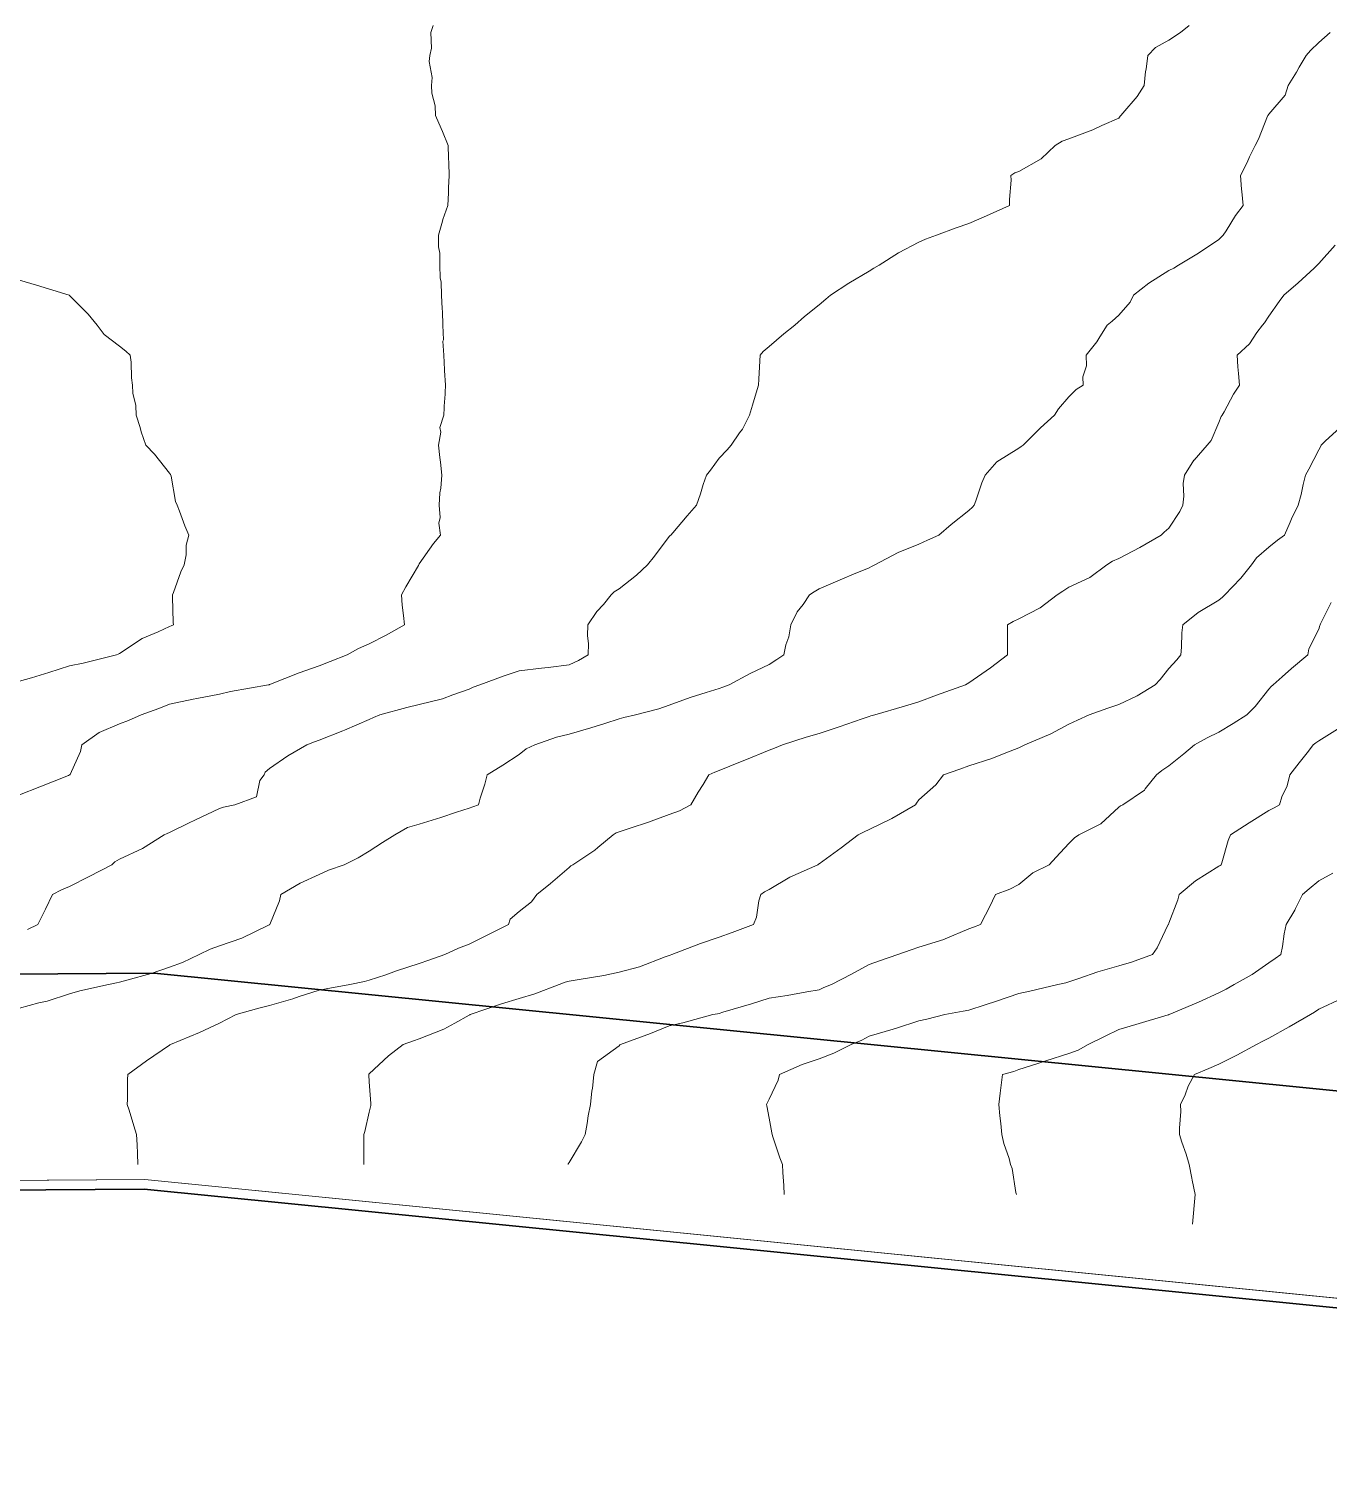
# Model space of a CAD drawing. Header units: metres. Extents: x 750 to 3116, y -341 to 1465.
# Drawn here: x 1006.82 to 1038.27, y -241.47 to -206.41 of the extents above; entities that cross this region are included whole.
import ezdxf

# ---------------------------------------------------------------- set-up
doc = ezdxf.new("R2010")
doc.units = ezdxf.units.M
doc.linetypes.add('ACAD_ISO04W100', pattern=[30, 24, -3, 0, -3])
doc.layers.add('Column', color=50, linetype='Continuous', lineweight=20)
for name, color, linetype in [('CONTOUR872_333', 7, 'Continuous'), ('CONTOUR872_5', 7, 'Continuous'), ('CONTOUR872_667', 7, 'Continuous'), ('CONTOUR872_833', 7, 'Continuous'), ('CONTOUR873', 7, 'Continuous'), ('CONTOUR873_167', 7, 'Continuous'), ('CONTOUR873_333', 7, 'Continuous'), ('CONTOUR873_5', 7, 'Continuous'), ('CONTOUR873_667', 7, 'Continuous'), ('CONTOUR873_833', 7, 'Continuous')]:
    doc.layers.add(name, color=color, linetype=linetype)

msp = doc.modelspace()

# ---------------------------------------------------------------- linework, layer by layer
at = {"layer": 'Column', "linetype": 'ACAD_ISO04W100', "lineweight": 20, "ltscale": 100}
for points in [[(1079.424, -241.469), (1009.61, -234.518), (963.193, -234.838), (933.354, -233.775), (933.386, -219.3), (931.983, -198.128), (933.154, -168.781), (935.152, -168.861), (1002.935, -174.822), (1084.371, -184.038), (1083.678, -205.444), (1080.985, -224.939), (1079.542, -237.461)], [(1079.202, -241.216), (1009.621, -234.288), (963.196, -234.608), (933.585, -233.553), (933.616, -219.293), (932.214, -198.125), (933.374, -169.02), (935.137, -169.09), (1002.912, -175.051), (1084.134, -184.243), (1083.449, -205.424), (1080.757, -224.91), (1079.313, -237.444)]]:
    msp.add_lwpolyline(points, close=True, dxfattribs=at)
at = {"layer": 'Column', "lineweight": 35}
msp.add_lwpolyline([(1083.835, -200.583), (1083.678, -205.444), (1080.985, -224.939), (1079.542, -237.461), (1079.424, -241.469), (1009.61, -234.518), (963.193, -234.838), (933.354, -233.775), (933.386, -219.3), (931.983, -198.128), (933.154, -168.781), (935.152, -168.861), (1002.935, -174.822), (1067.424, -182.12)], dxfattribs=at)
at = {"layer": 'Column', "lineweight": 20}
msp.add_lwpolyline([(1084.134, -184.243), (1083.449, -205.424), (1080.757, -224.91), (1079.313, -237.444), (1079.202, -241.216), (1009.621, -234.288), (963.196, -234.608), (933.585, -233.553), (933.616, -219.293), (932.214, -198.125), (933.374, -169.02), (935.137, -169.09), (1002.912, -175.051)], close=True, dxfattribs=at)
at = {"layer": 'Column', "lineweight": 30}
msp.add_lwpolyline([(1078.988, -188.693), (1078.46, -205), (1075.796, -224.282), (1074.478, -235.721), (1009.852, -229.287), (963.268, -229.607), (938.595, -228.728), (938.616, -219.133), (937.22, -198.059), (938.165, -174.376), (1002.412, -180.026)], close=True, dxfattribs=at)
at = {"layer": 'CONTOUR872_333', "linetype": 'Continuous', "lineweight": 18}
for p, q in [((1006.998, -212.62), (1006.59, -212.5)), ((1007.794, -212.865), (1006.998, -212.62)), ((1007.798, -212.866), (1007.794, -212.865)), ((1007.8, -212.867), (1007.798, -212.866)), ((1008.249, -213.321), (1007.8, -212.867)), ((1008.474, -213.591), (1008.249, -213.321)), ((1008.639, -213.813), (1008.474, -213.591)), ((1009.01, -214.096), (1008.639, -213.813)), ((1009.168, -214.222), (1009.01, -214.096)), ((1009.272, -214.317), (1009.168, -214.222)), ((1009.29, -214.485), (1009.272, -214.317)), ((1009.305, -214.866), (1009.29, -214.485)), ((1009.325, -215.043), (1009.305, -214.866)), ((1009.334, -215.237), (1009.325, -215.043)), ((1009.404, -215.533), (1009.334, -215.237)), ((1009.412, -215.769), (1009.404, -215.533)), ((1009.51, -216.069), (1009.412, -215.769)), ((1009.539, -216.177), (1009.51, -216.069)), ((1009.652, -216.495), (1009.539, -216.177)), ((1009.858, -216.712), (1009.652, -216.495)), ((1010.22, -217.174), (1009.858, -216.712)), ((1010.246, -217.206), (1010.22, -217.174)), ((1010.254, -217.221), (1010.246, -217.206)), ((1010.262, -217.246), (1010.254, -217.221)), ((1010.368, -217.858), (1010.262, -217.246)), ((1010.405, -217.947), (1010.368, -217.858)), ((1010.464, -218.093), (1010.405, -217.947)), ((1010.595, -218.448), (1010.464, -218.093)), ((1010.69, -218.673), (1010.595, -218.448)), ((1010.627, -218.917), (1010.69, -218.673)), ((1010.627, -219.155), (1010.627, -218.917)), ((1010.493, -219.563), (1010.578, -219.399)), ((1010.578, -219.399), (1010.627, -219.155)), ((1010.319, -220.066), (1010.493, -219.563)), ((1010.292, -220.125), (1010.319, -220.066)), ((1010.297, -220.171), (1010.292, -220.125)), ((1010.314, -220.795), (1010.297, -220.171)), ((1010.319, -220.851), (1010.314, -220.795)), ((1009.01, -221.547), (1009.563, -221.183)), ((1009.563, -221.183), (1009.947, -221.015)), ((1009.947, -221.015), (1010.22, -220.888)), ((1010.22, -220.888), (1010.262, -220.876)), ((1010.262, -220.876), (1010.319, -220.851)), ((1008.981, -221.559), (1009.01, -221.547)), ((1007.303, -222.005), (1007.8, -221.842)), ((1007.8, -221.842), (1008.128, -221.774)), ((1008.128, -221.774), (1008.937, -221.577)), ((1008.937, -221.577), (1008.981, -221.559)), ((1006.59, -222.217), (1006.879, -222.129)), ((1006.879, -222.129), (1007.303, -222.005))]:
    msp.add_line(p, q, dxfattribs=at)
at = {"layer": 'CONTOUR872_5', "linetype": 'Continuous', "lineweight": 18}
for p, q in [((1016.551, -206.5), (1016.606, -206.331)), ((1016.567, -206.878), (1016.551, -206.5)), ((1016.511, -207.201), (1016.527, -207.057)), ((1016.527, -207.057), (1016.567, -206.878)), ((1016.586, -207.593), (1016.511, -207.201)), ((1016.57, -207.783), (1016.586, -207.593)), ((1016.577, -207.967), (1016.57, -207.783)), ((1016.652, -208.279), (1016.577, -207.967)), ((1016.659, -208.509), (1016.652, -208.279)), ((1016.799, -208.826), (1016.659, -208.509)), ((1016.834, -208.896), (1016.799, -208.826)), ((1016.969, -209.235), (1016.834, -208.896)), ((1016.978, -209.536), (1016.969, -209.235)), ((1016.982, -209.662), (1016.978, -209.536)), ((1016.979, -210.261), (1016.991, -209.961)), ((1016.991, -209.961), (1016.982, -209.662)), ((1016.974, -210.383), (1016.979, -210.261)), ((1016.962, -210.687), (1016.974, -210.383)), ((1016.835, -211.074), (1016.843, -211.031)), ((1016.843, -211.031), (1016.962, -210.687)), ((1016.735, -211.413), (1016.835, -211.074)), ((1016.735, -211.692), (1016.735, -211.413)), ((1016.764, -211.843), (1016.735, -211.692)), ((1016.764, -212.139), (1016.764, -211.843)), ((1016.777, -212.443), (1016.764, -212.139)), ((1016.799, -212.547), (1016.777, -212.443)), ((1016.811, -212.865), (1016.799, -212.547)), ((1016.824, -213.197), (1016.811, -212.865)), ((1016.83, -213.255), (1016.824, -213.197)), ((1016.842, -213.591), (1016.83, -213.255)), ((1016.854, -213.941), (1016.842, -213.591)), ((1016.841, -213.974), (1016.854, -213.941)), ((1016.861, -214.317), (1016.841, -213.974)), ((1016.883, -214.675), (1016.861, -214.317)), ((1016.884, -214.686), (1016.883, -214.675)), ((1016.908, -215.043), (1016.884, -214.686)), ((1016.886, -215.399), (1016.908, -215.043)), ((1016.863, -215.769), (1016.884, -215.412)), ((1016.884, -215.412), (1016.886, -215.399)), ((1016.767, -216.067), (1016.863, -215.769)), ((1016.738, -216.495), (1016.795, -216.18)), ((1016.795, -216.18), (1016.767, -216.067)), ((1016.766, -216.793), (1016.738, -216.495)), ((1016.787, -216.91), (1016.766, -216.793)), ((1016.814, -217.221), (1016.787, -216.91)), ((1016.796, -217.537), (1016.814, -217.221)), ((1016.75, -217.947), (1016.77, -217.647)), ((1016.77, -217.647), (1016.796, -217.537)), ((1016.777, -218.251), (1016.75, -217.947)), ((1016.745, -218.388), (1016.777, -218.251)), ((1016.785, -218.673), (1016.745, -218.388)), ((1016.611, -218.878), (1016.785, -218.673)), ((1016.27, -219.372), (1016.611, -218.878)), ((1015.941, -219.928), (1016.255, -219.408)), ((1016.255, -219.408), (1016.26, -219.399)), ((1016.26, -219.399), (1016.261, -219.394)), ((1016.261, -219.394), (1016.27, -219.372)), ((1015.837, -220.125), (1015.941, -219.928)), ((1015.859, -220.371), (1015.837, -220.125)), ((1015.888, -220.622), (1015.859, -220.371)), ((1015.909, -220.851), (1015.888, -220.622)), ((1015.06, -221.308), (1015.469, -221.096)), ((1015.469, -221.096), (1015.909, -220.851)), ((1014.528, -221.577), (1014.801, -221.422)), ((1014.801, -221.422), (1015.06, -221.308)), ((1013.365, -222.012), (1013.85, -221.842)), ((1013.85, -221.842), (1014.112, -221.734)), ((1014.112, -221.734), (1014.528, -221.577)), ((1012.668, -222.286), (1013.365, -222.012)), ((1010.88, -222.633), (1011.43, -222.527)), ((1011.43, -222.527), (1011.696, -222.463)), ((1011.696, -222.463), (1012.616, -222.303)), ((1012.616, -222.303), (1012.633, -222.299)), ((1012.633, -222.299), (1012.64, -222.297)), ((1012.64, -222.297), (1012.668, -222.286)), ((1009.537, -223.029), (1009.966, -222.876)), ((1009.966, -222.876), (1010.22, -222.767)), ((1010.22, -222.767), (1010.795, -222.648)), ((1010.795, -222.648), (1010.88, -222.633)), ((1008.516, -223.458), (1009.01, -223.246)), ((1009.01, -223.246), (1009.233, -223.163)), ((1009.233, -223.163), (1009.537, -223.029)), ((1008.096, -223.755), (1008.516, -223.458)), ((1007.814, -224.472), (1008.069, -223.916)), ((1008.069, -223.916), (1008.096, -223.755)), ((1007.08, -224.775), (1007.775, -224.496)), ((1007.775, -224.496), (1007.8, -224.486)), ((1007.8, -224.486), (1007.805, -224.484)), ((1007.805, -224.484), (1007.812, -224.481)), ((1007.812, -224.481), (1007.814, -224.472)), ((1006.59, -224.967), (1007.08, -224.775))]:
    msp.add_line(p, q, dxfattribs=at)
at = {"layer": 'CONTOUR872_667', "linetype": 'Continuous', "lineweight": 18}
for p, q in [((1034.702, -206.5), (1034.915, -206.331)), ((1034.094, -206.862), (1034.42, -206.686)), ((1034.42, -206.686), (1034.702, -206.5)), ((1033.872, -207.386), (1033.91, -207.057)), ((1033.91, -207.057), (1034.094, -206.862)), ((1033.823, -207.783), (1033.853, -207.443)), ((1033.853, -207.443), (1033.872, -207.386)), ((1033.65, -208.047), (1033.823, -207.783)), ((1033.302, -208.454), (1033.65, -208.047)), ((1032.8, -208.755), (1033.21, -208.571)), ((1033.21, -208.571), (1033.245, -208.53)), ((1033.245, -208.53), (1033.259, -208.509)), ((1033.259, -208.509), (1033.302, -208.454)), ((1032, -209.073), (1032.58, -208.857)), ((1032.58, -208.857), (1032.8, -208.755)), ((1031.327, -209.557), (1031.664, -209.235)), ((1031.664, -209.235), (1031.833, -209.135)), ((1031.833, -209.135), (1032, -209.073)), ((1030.79, -209.87), (1031.327, -209.557)), ((1030.594, -209.961), (1030.689, -209.9)), ((1030.599, -210.075), (1030.594, -209.961)), ((1030.689, -209.9), (1030.79, -209.87)), ((1030.558, -210.548), (1030.599, -210.075)), ((1030.564, -210.687), (1030.558, -210.548)), ((1029.58, -211.126), (1030.002, -210.94)), ((1030.002, -210.94), (1030.564, -210.687)), ((1028.794, -211.413), (1029.272, -211.228)), ((1029.272, -211.228), (1029.58, -211.126)), ((1027.871, -211.84), (1028.37, -211.575)), ((1028.37, -211.575), (1028.527, -211.507)), ((1028.527, -211.507), (1028.794, -211.413)), ((1027.407, -212.139), (1027.871, -211.84)), ((1026.668, -212.57), (1027.16, -212.278)), ((1027.16, -212.278), (1027.279, -212.21)), ((1027.279, -212.21), (1027.407, -212.139)), ((1026.227, -212.865), (1026.668, -212.57)), ((1025.598, -213.38), (1025.95, -213.093)), ((1025.95, -213.093), (1026.111, -212.962)), ((1026.111, -212.962), (1026.227, -212.865)), ((1025.36, -213.591), (1025.598, -213.38)), ((1024.74, -214.103), (1025.094, -213.803)), ((1025.094, -213.803), (1025.36, -213.591)), ((1024.594, -214.229), (1024.74, -214.103)), ((1024.492, -214.894), (1024.518, -214.45)), ((1024.518, -214.45), (1024.524, -214.317)), ((1024.524, -214.317), (1024.594, -214.229)), ((1024.338, -215.528), (1024.43, -215.229)), ((1024.43, -215.229), (1024.485, -215.043)), ((1024.485, -215.043), (1024.492, -214.894)), ((1024.268, -215.769), (1024.338, -215.528)), ((1024.096, -216.108), (1024.268, -215.769)), ((1023.825, -216.495), (1024.022, -216.199)), ((1024.022, -216.199), (1024.096, -216.108)), ((1023.53, -216.81), (1023.727, -216.613)), ((1023.727, -216.613), (1023.825, -216.495)), ((1023.325, -217.098), (1023.53, -216.81)), ((1023.145, -217.452), (1023.221, -217.221)), ((1023.221, -217.221), (1023.325, -217.098)), ((1022.986, -217.947), (1023.08, -217.677)), ((1023.08, -217.677), (1023.145, -217.452)), ((1022.76, -218.211), (1022.986, -217.947)), ((1022.406, -218.621), (1022.76, -218.211)), ((1021.966, -219.186), (1022.32, -218.705)), ((1022.32, -218.705), (1022.342, -218.686)), ((1022.342, -218.686), (1022.362, -218.673)), ((1022.362, -218.673), (1022.406, -218.621)), ((1021.526, -219.649), (1021.795, -219.399)), ((1021.795, -219.399), (1021.966, -219.186)), ((1021.11, -219.975), (1021.526, -219.649)), ((1020.728, -220.354), (1020.914, -220.125)), ((1020.914, -220.125), (1020.988, -220.051)), ((1020.988, -220.051), (1021.11, -219.975)), ((1020.573, -220.529), (1020.728, -220.354)), ((1020.353, -220.851), (1020.573, -220.529)), ((1020.347, -221.119), (1020.353, -220.851)), ((1020.364, -221.299), (1020.347, -221.119)), ((1020.359, -221.577), (1020.364, -221.299)), ((1019.229, -221.901), (1019.393, -221.881)), ((1019.393, -221.881), (1019.9, -221.821)), ((1019.9, -221.821), (1020.125, -221.712)), ((1020.125, -221.712), (1020.359, -221.577)), ((1017.737, -222.303), (1018.327, -222.085)), ((1018.327, -222.085), (1018.69, -221.965)), ((1018.69, -221.965), (1019.229, -221.901)), ((1016.831, -222.64), (1017.08, -222.543)), ((1017.08, -222.543), (1017.48, -222.403)), ((1017.48, -222.403), (1017.576, -222.36)), ((1017.576, -222.36), (1017.737, -222.303)), ((1015.318, -223.029), (1015.97, -222.849)), ((1015.97, -222.849), (1016.27, -222.782)), ((1016.27, -222.782), (1016.831, -222.64)), ((1014.463, -223.397), (1015.06, -223.138)), ((1015.06, -223.138), (1015.164, -223.091)), ((1015.164, -223.091), (1015.318, -223.029)), ((1013.731, -223.684), (1013.85, -223.642)), ((1013.85, -223.642), (1014.417, -223.414)), ((1014.417, -223.414), (1014.463, -223.397)), ((1013.084, -224.022), (1013.551, -223.755)), ((1013.551, -223.755), (1013.731, -223.684)), ((1012.535, -224.418), (1012.64, -224.33)), ((1012.64, -224.33), (1013.084, -224.022)), ((1012.325, -225.018), (1012.412, -224.617)), ((1012.412, -224.617), (1012.514, -224.481)), ((1012.514, -224.481), (1012.535, -224.418)), ((1011.806, -225.207), (1012.325, -225.018)), ((1010.838, -225.578), (1011.43, -225.294)), ((1011.43, -225.294), (1011.529, -225.266)), ((1011.529, -225.266), (1011.806, -225.207)), ((1010.22, -225.877), (1010.699, -225.645)), ((1010.699, -225.645), (1010.838, -225.578)), ((1009.569, -226.268), (1010.093, -225.933)), ((1010.093, -225.933), (1010.165, -225.9)), ((1010.165, -225.9), (1010.22, -225.877)), ((1009.01, -226.528), (1009.569, -226.268)), ((1008.275, -226.944), (1008.825, -226.659)), ((1008.825, -226.659), (1008.899, -226.592)), ((1008.899, -226.592), (1009.01, -226.528)), ((1007.8, -227.186), (1008.275, -226.944)), ((1007.218, -227.734), (1007.389, -227.385)), ((1007.389, -227.385), (1007.604, -227.267)), ((1007.604, -227.267), (1007.8, -227.186)), ((1007.031, -228.111), (1007.208, -227.756)), ((1007.208, -227.756), (1007.218, -227.734)), ((1006.786, -228.228), (1007.031, -228.111))]:
    msp.add_line(p, q, dxfattribs=at)
at = {"layer": 'CONTOUR872_833', "linetype": 'Continuous', "lineweight": 18}
for p, q in [((1037.849, -206.937), (1038.05, -206.746)), ((1038.05, -206.746), (1038.326, -206.496)), ((1037.576, -207.342), (1037.745, -207.057)), ((1037.745, -207.057), (1037.849, -206.937)), ((1037.306, -207.783), (1037.51, -207.459)), ((1037.51, -207.459), (1037.576, -207.342)), ((1037.233, -208.019), (1037.306, -207.783)), ((1036.84, -208.475), (1037.233, -208.019)), ((1036.59, -209.085), (1036.81, -208.527)), ((1036.81, -208.527), (1036.819, -208.509)), ((1036.819, -208.509), (1036.823, -208.499)), ((1036.823, -208.499), (1036.84, -208.475)), ((1036.374, -209.515), (1036.51, -209.235)), ((1036.51, -209.235), (1036.59, -209.085)), ((1036.315, -209.646), (1036.374, -209.515)), ((1036.151, -209.961), (1036.315, -209.646)), ((1036.182, -210.292), (1036.151, -209.961)), ((1036.187, -210.353), (1036.182, -210.292)), ((1036.218, -210.687), (1036.187, -210.353)), ((1035.807, -211.306), (1036.036, -210.93)), ((1036.036, -210.93), (1036.218, -210.687)), ((1035.736, -211.413), (1035.807, -211.306)), ((1035.14, -211.845), (1035.63, -211.517)), ((1035.63, -211.517), (1035.697, -211.453)), ((1035.697, -211.453), (1035.736, -211.413)), ((1034.653, -212.139), (1035.14, -211.845)), ((1033.932, -212.572), (1034.42, -212.264)), ((1034.42, -212.264), (1034.54, -212.211)), ((1034.54, -212.211), (1034.653, -212.139)), ((1033.566, -212.865), (1033.932, -212.572)), ((1033.21, -213.347), (1033.485, -213.03)), ((1033.485, -213.03), (1033.566, -212.865)), ((1033.05, -213.495), (1033.21, -213.347)), ((1032.747, -213.868), (1032.929, -213.591)), ((1032.929, -213.591), (1033.05, -213.495)), ((1032.42, -214.317), (1032.677, -213.997)), ((1032.677, -213.997), (1032.747, -213.868)), ((1032.424, -214.571), (1032.42, -214.317)), ((1032.339, -214.839), (1032.424, -214.571)), ((1032.345, -215.043), (1032.339, -214.839)), ((1032, -215.322), (1032.175, -215.148)), ((1032.175, -215.148), (1032.345, -215.043)), ((1031.749, -215.619), (1032, -215.322)), ((1031.309, -216.08), (1031.652, -215.769)), ((1031.652, -215.769), (1031.749, -215.619)), ((1031.049, -216.339), (1031.309, -216.08)), ((1030.258, -216.902), (1030.79, -216.568)), ((1030.79, -216.568), (1030.844, -216.527)), ((1030.844, -216.527), (1030.89, -216.495)), ((1030.89, -216.495), (1031.049, -216.339)), ((1029.975, -217.221), (1030.258, -216.902)), ((1029.89, -217.407), (1029.975, -217.221)), ((1029.749, -217.845), (1029.89, -217.407)), ((1029.58, -218.08), (1029.667, -217.999)), ((1029.667, -217.999), (1029.708, -217.947)), ((1029.708, -217.947), (1029.749, -217.845)), ((1029.152, -218.416), (1029.58, -218.08)), ((1028.58, -218.799), (1028.854, -218.673)), ((1028.854, -218.673), (1029.152, -218.416)), ((1027.3, -219.399), (1027.865, -219.096)), ((1027.865, -219.096), (1028.37, -218.897)), ((1028.37, -218.897), (1028.58, -218.799)), ((1027.16, -219.466), (1027.223, -219.437)), ((1027.223, -219.437), (1027.3, -219.399)), ((1025.95, -219.977), (1026.515, -219.738)), ((1026.515, -219.738), (1026.783, -219.625)), ((1026.783, -219.625), (1027.16, -219.466)), ((1025.567, -220.355), (1025.717, -220.125)), ((1025.717, -220.125), (1025.829, -220.052)), ((1025.829, -220.052), (1025.95, -219.977)), ((1025.424, -220.535), (1025.567, -220.355)), ((1025.268, -220.851), (1025.424, -220.535)), ((1025.145, -221.334), (1025.22, -221.139)), ((1025.22, -221.139), (1025.268, -220.851)), ((1025.094, -221.577), (1025.145, -221.334)), ((1024.282, -222.028), (1024.74, -221.806)), ((1024.74, -221.806), (1024.93, -221.691)), ((1024.93, -221.691), (1025.094, -221.577)), ((1023.777, -222.303), (1024.282, -222.028)), ((1022.831, -222.61), (1023.218, -222.49)), ((1023.218, -222.49), (1023.53, -222.389)), ((1023.53, -222.389), (1023.619, -222.356)), ((1023.619, -222.356), (1023.777, -222.303)), ((1021.504, -223.029), (1022.071, -222.88)), ((1022.071, -222.88), (1022.32, -222.795)), ((1022.32, -222.795), (1022.831, -222.61)), ((1020.427, -223.345), (1020.765, -223.236)), ((1020.765, -223.236), (1021.11, -223.128)), ((1021.11, -223.128), (1021.22, -223.095)), ((1021.22, -223.095), (1021.504, -223.029)), ((1019.072, -223.755), (1019.593, -223.571)), ((1019.593, -223.571), (1019.9, -223.497)), ((1019.9, -223.497), (1020.427, -223.345)), ((1018.297, -224.245), (1018.69, -223.989)), ((1018.69, -223.989), (1018.859, -223.856)), ((1018.859, -223.856), (1019.072, -223.755)), ((1017.912, -224.481), (1018.297, -224.245)), ((1017.857, -224.707), (1017.912, -224.481)), ((1017.701, -225.207), (1017.744, -225.049)), ((1017.744, -225.049), (1017.857, -224.707)), ((1016.789, -225.518), (1017.174, -225.39)), ((1017.174, -225.39), (1017.48, -225.292)), ((1017.48, -225.292), (1017.563, -225.256)), ((1017.563, -225.256), (1017.701, -225.207)), ((1015.986, -225.762), (1016.27, -225.674)), ((1016.27, -225.674), (1016.789, -225.518)), ((1015.376, -226.123), (1015.682, -225.933)), ((1015.682, -225.933), (1015.986, -225.762)), ((1014.788, -226.496), (1015.06, -226.33)), ((1015.06, -226.33), (1015.376, -226.123)), ((1013.85, -226.897), (1014.076, -226.794)), ((1014.076, -226.794), (1014.45, -226.659)), ((1014.45, -226.659), (1014.788, -226.496)), ((1012.918, -227.385), (1013.387, -227.107)), ((1013.387, -227.107), (1013.85, -226.897)), ((1012.888, -227.534), (1012.918, -227.385)), ((1012.648, -228.106), (1012.888, -227.534)), ((1011.975, -228.438), (1012.616, -228.125)), ((1012.616, -228.125), (1012.64, -228.114)), ((1012.64, -228.114), (1012.643, -228.113)), ((1012.643, -228.113), (1012.647, -228.111)), ((1012.647, -228.111), (1012.648, -228.106)), ((1011.43, -228.623), (1011.975, -228.438)), ((1010.533, -229.025), (1010.941, -228.837)), ((1010.941, -228.837), (1011.21, -228.705)), ((1011.21, -228.705), (1011.43, -228.623)), ((1009.776, -229.296), (1010.22, -229.143)), ((1010.22, -229.143), (1010.533, -229.025)), ((1008.054, -229.715), (1008.743, -229.563)), ((1008.743, -229.563), (1008.941, -229.521)), ((1008.941, -229.521), (1009.01, -229.508)), ((1009.01, -229.508), (1009.191, -229.454)), ((1009.191, -229.454), (1009.776, -229.296)), ((1007.059, -230.007), (1007.256, -229.962)), ((1007.256, -229.962), (1007.8, -229.786)), ((1007.8, -229.786), (1008.054, -229.715)), ((1006.59, -230.131), (1007.059, -230.007))]:
    msp.add_line(p, q, dxfattribs=at)
at = {"layer": 'CONTOUR873', "linetype": 'Continuous', "lineweight": 18}
for p, q in [((1038.05, -212.094), (1038.449, -211.652)), ((1037.554, -212.567), (1037.939, -212.206)), ((1037.939, -212.206), (1038.011, -212.139)), ((1038.011, -212.139), (1038.024, -212.123)), ((1038.024, -212.123), (1038.05, -212.094)), ((1037.202, -212.865), (1037.554, -212.567)), ((1036.84, -213.374), (1037.089, -213.014)), ((1037.089, -213.014), (1037.202, -212.865)), ((1036.737, -213.529), (1036.84, -213.374)), ((1036.376, -214.038), (1036.55, -213.765)), ((1036.55, -213.765), (1036.686, -213.591)), ((1036.686, -213.591), (1036.737, -213.529)), ((1036.072, -214.317), (1036.376, -214.038)), ((1036.093, -214.595), (1036.072, -214.317)), ((1036.105, -214.758), (1036.093, -214.595)), ((1036.127, -215.043), (1036.105, -214.758)), ((1035.988, -215.257), (1036.127, -215.043)), ((1035.76, -215.691), (1035.988, -215.257)), ((1035.63, -215.945), (1035.685, -215.802)), ((1035.685, -215.802), (1035.714, -215.769)), ((1035.714, -215.769), (1035.76, -215.691)), ((1035.447, -216.385), (1035.63, -215.945)), ((1035.029, -216.856), (1035.351, -216.495)), ((1035.351, -216.495), (1035.447, -216.385)), ((1034.795, -217.221), (1035.026, -216.858)), ((1035.026, -216.858), (1035.029, -216.856)), ((1034.766, -217.428), (1034.795, -217.221)), ((1034.781, -217.73), (1034.766, -217.428)), ((1034.684, -218.105), (1034.756, -217.947)), ((1034.756, -217.947), (1034.781, -217.73)), ((1034.42, -218.508), (1034.684, -218.105)), ((1033.716, -218.976), (1034.237, -218.673)), ((1034.237, -218.673), (1034.305, -218.604)), ((1034.305, -218.604), (1034.42, -218.508)), ((1033.21, -219.243), (1033.716, -218.976)), ((1032.504, -219.701), (1032.917, -219.399)), ((1032.917, -219.399), (1033.059, -219.308)), ((1033.059, -219.308), (1033.21, -219.243)), ((1032, -219.938), (1032.504, -219.701)), ((1031.308, -220.436), (1031.713, -220.125)), ((1031.713, -220.125), (1031.849, -220.034)), ((1031.849, -220.034), (1032, -219.938)), ((1030.79, -220.703), (1031.308, -220.436)), ((1030.517, -220.851), (1030.648, -220.766)), ((1030.648, -220.766), (1030.79, -220.703)), ((1030.515, -221.016), (1030.517, -220.851)), ((1030.515, -221.412), (1030.515, -221.016)), ((1030.513, -221.577), (1030.515, -221.412)), ((1029.58, -222.252), (1030.103, -221.891)), ((1030.103, -221.891), (1030.513, -221.577)), ((1028.37, -222.712), (1028.792, -222.556)), ((1028.792, -222.556), (1029.5, -222.303)), ((1029.5, -222.303), (1029.538, -222.278)), ((1029.538, -222.278), (1029.58, -222.252)), ((1027.299, -223.029), (1028.019, -222.818)), ((1028.019, -222.818), (1028.37, -222.712)), ((1026.439, -223.323), (1026.998, -223.126)), ((1026.998, -223.126), (1027.16, -223.071)), ((1027.16, -223.071), (1027.206, -223.057)), ((1027.206, -223.057), (1027.299, -223.029)), ((1025.068, -223.755), (1025.64, -223.569)), ((1025.64, -223.569), (1025.95, -223.477)), ((1025.95, -223.477), (1026.439, -223.323)), ((1024.153, -224.128), (1024.74, -223.888)), ((1024.74, -223.888), (1024.873, -223.835)), ((1024.873, -223.835), (1025.068, -223.755)), ((1023.53, -224.376), (1024.05, -224.169)), ((1024.05, -224.169), (1024.153, -224.128)), ((1023.141, -224.714), (1023.282, -224.481)), ((1023.282, -224.481), (1023.423, -224.416)), ((1023.423, -224.416), (1023.53, -224.376)), ((1022.845, -225.207), (1023.027, -224.905)), ((1023.027, -224.905), (1023.141, -224.714)), ((1022.32, -225.445), (1022.568, -225.356)), ((1022.568, -225.356), (1022.845, -225.207)), ((1021.376, -225.773), (1021.817, -225.631)), ((1021.817, -225.631), (1022.32, -225.445)), ((1020.597, -226.241), (1020.964, -225.933)), ((1020.964, -225.933), (1021.035, -225.888)), ((1021.035, -225.888), (1021.11, -225.863)), ((1021.11, -225.863), (1021.376, -225.773)), ((1019.988, -226.659), (1020.522, -226.306)), ((1020.522, -226.306), (1020.597, -226.241)), ((1019.451, -227.115), (1019.9, -226.729)), ((1019.9, -226.729), (1019.943, -226.685)), ((1019.943, -226.685), (1019.988, -226.659)), ((1019.116, -227.385), (1019.451, -227.115)), ((1018.985, -227.562), (1019.116, -227.385)), ((1018.474, -227.981), (1018.69, -227.794)), ((1018.69, -227.794), (1018.985, -227.562)), ((1017.91, -228.369), (1018.43, -228.111)), ((1018.43, -228.111), (1018.474, -227.981)), ((1017.48, -228.583), (1017.91, -228.369)), ((1016.498, -228.974), (1016.89, -228.837)), ((1016.89, -228.837), (1017.219, -228.68)), ((1017.219, -228.68), (1017.48, -228.583)), ((1015.459, -229.324), (1015.719, -229.233)), ((1015.719, -229.233), (1016.27, -229.053)), ((1016.27, -229.053), (1016.498, -228.974)), ((1014.019, -229.665), (1014.59, -229.563)), ((1014.59, -229.563), (1014.94, -229.491)), ((1014.94, -229.491), (1015.06, -229.46)), ((1015.06, -229.46), (1015.459, -229.324)), ((1012.64, -230.071), (1013.21, -229.905)), ((1013.21, -229.905), (1013.365, -229.854)), ((1013.365, -229.854), (1013.85, -229.699)), ((1013.85, -229.699), (1014.019, -229.665)), ((1011.622, -230.404), (1011.834, -230.289)), ((1011.834, -230.289), (1012.385, -230.136)), ((1012.385, -230.136), (1012.64, -230.071)), ((1010.951, -230.727), (1011.43, -230.497)), ((1011.43, -230.497), (1011.622, -230.404)), ((1010.246, -231.015), (1010.951, -230.727)), ((1009.668, -231.41), (1010.22, -231.032)), ((1010.22, -231.032), (1010.233, -231.023)), ((1010.233, -231.023), (1010.246, -231.015)), ((1009.215, -231.741), (1009.668, -231.41)), ((1009.203, -232.351), (1009.209, -231.861)), ((1009.209, -231.861), (1009.215, -231.741)), ((1009.198, -232.467), (1009.203, -232.351)), ((1009.243, -232.607), (1009.198, -232.467)), ((1009.357, -232.985), (1009.243, -232.607)), ((1009.426, -233.193), (1009.357, -232.985)), ((1009.436, -233.448), (1009.426, -233.193)), ((1009.446, -233.657), (1009.436, -233.448)), ((1009.456, -233.919), (1009.446, -233.657))]:
    msp.add_line(p, q, dxfattribs=at)
at = {"layer": 'CONTOUR873_167', "linetype": 'Continuous', "lineweight": 18}
for p, q in [((1038.216, -216.395), (1038.561, -216.075)), ((1037.806, -217.074), (1038.05, -216.609)), ((1038.05, -216.609), (1038.096, -216.522)), ((1038.096, -216.522), (1038.111, -216.495)), ((1038.111, -216.495), (1038.216, -216.395)), ((1037.671, -217.448), (1037.729, -217.221)), ((1037.729, -217.221), (1037.806, -217.074)), ((1037.552, -217.947), (1037.622, -217.69)), ((1037.622, -217.69), (1037.671, -217.448)), ((1037.393, -218.278), (1037.552, -217.947)), ((1037.218, -218.673), (1037.358, -218.362)), ((1037.358, -218.362), (1037.393, -218.278)), ((1037.052, -218.8), (1037.218, -218.673)), ((1036.545, -219.222), (1036.84, -218.964)), ((1036.84, -218.964), (1037.052, -218.8)), ((1036.165, -219.72), (1036.418, -219.399)), ((1036.418, -219.399), (1036.545, -219.222)), ((1035.962, -219.926), (1036.165, -219.72)), ((1035.716, -220.176), (1035.777, -220.125)), ((1035.777, -220.125), (1035.962, -219.926)), ((1035.133, -220.553), (1035.63, -220.253)), ((1035.63, -220.253), (1035.716, -220.176)), ((1034.755, -220.851), (1035.133, -220.553)), ((1034.727, -221.393), (1034.738, -221.042)), ((1034.738, -221.042), (1034.755, -220.851)), ((1034.712, -221.577), (1034.727, -221.393)), ((1034.42, -221.908), (1034.617, -221.695)), ((1034.617, -221.695), (1034.712, -221.577)), ((1034.085, -222.303), (1034.206, -222.174)), ((1034.206, -222.174), (1034.42, -221.908)), ((1033.21, -222.778), (1033.653, -222.569)), ((1033.653, -222.569), (1034.085, -222.303)), ((1032.487, -223.029), (1032.944, -222.87)), ((1032.944, -222.87), (1033.21, -222.778)), ((1031.562, -223.492), (1032, -223.258)), ((1032, -223.258), (1032.211, -223.155)), ((1032.211, -223.155), (1032.487, -223.029)), ((1030.929, -223.755), (1031.562, -223.492)), ((1030.137, -224.089), (1030.436, -223.967)), ((1030.436, -223.967), (1030.79, -223.831)), ((1030.79, -223.831), (1030.853, -223.793)), ((1030.853, -223.793), (1030.929, -223.755)), ((1028.962, -224.481), (1029.359, -224.348)), ((1029.359, -224.348), (1029.58, -224.268)), ((1029.58, -224.268), (1030.137, -224.089)), ((1028.779, -224.726), (1028.962, -224.481)), ((1028.37, -225.089), (1028.779, -224.726)), ((1027.712, -225.538), (1028.285, -225.207)), ((1028.285, -225.207), (1028.308, -225.17)), ((1028.308, -225.17), (1028.37, -225.089)), ((1027.16, -225.807), (1027.712, -225.538)), ((1026.484, -226.253), (1026.901, -225.933)), ((1026.901, -225.933), (1027.04, -225.861)), ((1027.04, -225.861), (1027.16, -225.807)), ((1025.95, -226.638), (1026.484, -226.253)), ((1025.242, -226.96), (1025.92, -226.659)), ((1025.92, -226.659), (1025.933, -226.648)), ((1025.933, -226.648), (1025.95, -226.638)), ((1024.74, -227.259), (1025.242, -226.96)), ((1024.49, -227.535), (1024.537, -227.385)), ((1024.537, -227.385), (1024.627, -227.317)), ((1024.627, -227.317), (1024.74, -227.259)), ((1024.433, -227.927), (1024.49, -227.535)), ((1023.846, -228.3), (1024.359, -228.111)), ((1024.359, -228.111), (1024.433, -227.927)), ((1023.083, -228.569), (1023.53, -228.416)), ((1023.53, -228.416), (1023.846, -228.3)), ((1021.6, -229.131), (1022.227, -228.893)), ((1022.227, -228.893), (1022.32, -228.86)), ((1022.32, -228.86), (1022.346, -228.852)), ((1022.346, -228.852), (1022.387, -228.837)), ((1022.387, -228.837), (1023.083, -228.569)), ((1021.11, -229.266), (1021.6, -229.131)), ((1019.069, -229.79), (1019.659, -229.563)), ((1019.659, -229.563), (1019.805, -229.506)), ((1019.805, -229.506), (1019.9, -229.483)), ((1019.9, -229.483), (1020.093, -229.447)), ((1020.093, -229.447), (1020.74, -229.341)), ((1020.74, -229.341), (1021.11, -229.266)), ((1018.261, -230.032), (1018.69, -229.904)), ((1018.69, -229.904), (1019.069, -229.79)), ((1017.132, -230.498), (1017.48, -230.306)), ((1017.48, -230.306), (1017.493, -230.296)), ((1017.493, -230.296), (1017.503, -230.289)), ((1017.503, -230.289), (1018.261, -230.032)), ((1016.27, -230.879), (1016.866, -230.646)), ((1016.866, -230.646), (1017.132, -230.498)), ((1015.884, -231.015), (1016.128, -230.929)), ((1016.128, -230.929), (1016.27, -230.879)), ((1015.06, -231.727), (1015.524, -231.293)), ((1015.524, -231.293), (1015.884, -231.015)), ((1015.047, -231.741), (1015.051, -231.736)), ((1015.047, -231.748), (1015.047, -231.741)), ((1015.06, -231.92), (1015.047, -231.748)), ((1015.051, -231.736), (1015.06, -231.727)), ((1015.098, -232.444), (1015.06, -231.92)), ((1014.949, -233.126), (1015.06, -232.653)), ((1015.06, -232.653), (1015.096, -232.489)), ((1015.096, -232.489), (1015.099, -232.467)), ((1015.099, -232.467), (1015.098, -232.444)), ((1014.925, -233.838), (1014.929, -233.272)), ((1014.929, -233.193), (1014.949, -233.126)), ((1014.929, -233.272), (1014.929, -233.193)), ((1014.924, -233.919), (1014.925, -233.838))]:
    msp.add_line(p, q, dxfattribs=at)
at = {"layer": 'CONTOUR873_333', "linetype": 'Continuous', "lineweight": 18}
for p, q in [((1038.094, -220.824), (1038.354, -220.307)), ((1038.08, -220.851), (1038.094, -220.824)), ((1037.811, -221.434), (1038.05, -220.951)), ((1038.05, -220.951), (1038.078, -220.867)), ((1038.078, -220.867), (1038.08, -220.851)), ((1037.784, -221.577), (1037.811, -221.434)), ((1037.388, -221.905), (1037.784, -221.577)), ((1036.948, -222.303), (1037.167, -222.106)), ((1037.167, -222.106), (1037.388, -221.905)), ((1036.506, -222.829), (1036.84, -222.408)), ((1036.84, -222.408), (1036.901, -222.339)), ((1036.901, -222.339), (1036.948, -222.303)), ((1036.306, -223.029), (1036.506, -222.829)), ((1035.63, -223.447), (1035.978, -223.238)), ((1035.978, -223.238), (1036.306, -223.029)), ((1035.043, -223.755), (1035.345, -223.584)), ((1035.345, -223.584), (1035.63, -223.447)), ((1034.42, -224.263), (1034.785, -223.974)), ((1034.785, -223.974), (1035.043, -223.755)), ((1034.254, -224.381), (1034.42, -224.263)), ((1033.849, -224.823), (1034.121, -224.481)), ((1034.121, -224.481), (1034.254, -224.381)), ((1033.305, -225.207), (1033.833, -224.855)), ((1033.833, -224.855), (1033.849, -224.823)), ((1032.769, -225.668), (1033.21, -225.266)), ((1033.21, -225.266), (1033.252, -225.232)), ((1033.252, -225.232), (1033.305, -225.207)), ((1032.242, -225.933), (1032.769, -225.668)), ((1032, -226.146), (1032.133, -226.012)), ((1032.133, -226.012), (1032.242, -225.933)), ((1031.691, -226.473), (1032, -226.146)), ((1031.125, -226.86), (1031.524, -226.659)), ((1031.524, -226.659), (1031.691, -226.473)), ((1030.566, -227.25), (1030.79, -227.136)), ((1030.79, -227.136), (1031.125, -226.86)), ((1030.081, -227.685), (1030.219, -227.385)), ((1030.219, -227.385), (1030.566, -227.25)), ((1029.981, -227.87), (1030.081, -227.685)), ((1029.58, -228.212), (1029.687, -228.175)), ((1029.687, -228.175), (1029.862, -228.111)), ((1029.862, -228.111), (1029.981, -227.87)), ((1028.37, -228.656), (1028.971, -228.472)), ((1028.971, -228.472), (1029.003, -228.457)), ((1029.003, -228.457), (1029.58, -228.212)), ((1027.41, -228.987), (1027.857, -228.837)), ((1027.857, -228.837), (1028.183, -228.725)), ((1028.183, -228.725), (1028.37, -228.656)), ((1026.735, -229.308), (1027.16, -229.077)), ((1027.16, -229.077), (1027.41, -228.987)), ((1026.069, -229.635), (1026.249, -229.563)), ((1026.249, -229.563), (1026.735, -229.308)), ((1024.312, -230.032), (1024.74, -229.891)), ((1024.74, -229.891), (1025.182, -229.828)), ((1025.182, -229.828), (1025.653, -229.741)), ((1025.653, -229.741), (1025.95, -229.694)), ((1025.95, -229.694), (1026.069, -229.635)), ((1022.648, -230.486), (1023.378, -230.289)), ((1023.378, -230.289), (1023.495, -230.268)), ((1023.495, -230.268), (1023.53, -230.261)), ((1023.53, -230.261), (1023.623, -230.233)), ((1023.623, -230.233), (1024.312, -230.032)), ((1021.87, -230.745), (1022.32, -230.56)), ((1022.32, -230.56), (1022.648, -230.486)), ((1021.143, -231.015), (1021.87, -230.745)), ((1020.588, -231.428), (1021.11, -231.046)), ((1021.11, -231.046), (1021.127, -231.025)), ((1021.127, -231.025), (1021.143, -231.015)), ((1020.493, -231.741), (1020.588, -231.428)), ((1020.461, -232.077), (1020.493, -231.741)), ((1020.419, -232.467), (1020.452, -232.135)), ((1020.452, -232.135), (1020.461, -232.077)), ((1020.337, -232.93), (1020.357, -232.741)), ((1020.357, -232.741), (1020.419, -232.467)), ((1020.285, -233.193), (1020.337, -232.93)), ((1019.9, -233.875), (1020.197, -233.371)), ((1020.197, -233.371), (1020.285, -233.193)), ((1019.873, -233.919), (1019.878, -233.906)), ((1019.878, -233.906), (1019.9, -233.875))]:
    msp.add_line(p, q, dxfattribs=at)
at = {"layer": 'CONTOUR873_5', "linetype": 'Continuous', "lineweight": 18}
for p, q in [((1038.05, -223.658), (1038.565, -223.338)), ((1037.574, -224.195), (1037.799, -223.905)), ((1037.799, -223.905), (1037.917, -223.755)), ((1037.917, -223.755), (1037.977, -223.711)), ((1037.977, -223.711), (1038.05, -223.658)), ((1037.346, -224.481), (1037.574, -224.195)), ((1037.284, -224.747), (1037.346, -224.481)), ((1037.099, -225.207), (1037.156, -225.017)), ((1037.156, -225.017), (1037.284, -224.747)), ((1036.366, -225.648), (1036.84, -225.349)), ((1036.84, -225.349), (1036.971, -225.285)), ((1036.971, -225.285), (1037.099, -225.207)), ((1035.914, -225.933), (1036.366, -225.648)), ((1035.699, -226.617), (1035.857, -226.069)), ((1035.857, -226.069), (1035.914, -225.933)), ((1035.069, -227.048), (1035.63, -226.698)), ((1035.63, -226.698), (1035.662, -226.678)), ((1035.662, -226.678), (1035.684, -226.659)), ((1035.684, -226.659), (1035.699, -226.617)), ((1034.669, -227.385), (1035.069, -227.048)), ((1034.635, -227.514), (1034.669, -227.385)), ((1034.42, -228.079), (1034.635, -227.514)), ((1034.139, -228.669), (1034.397, -228.125)), ((1034.397, -228.125), (1034.405, -228.111)), ((1034.405, -228.111), (1034.408, -228.104)), ((1034.408, -228.104), (1034.42, -228.079)), ((1033.517, -229.021), (1034.028, -228.837)), ((1034.028, -228.837), (1034.139, -228.669)), ((1032.24, -229.419), (1032.698, -229.256)), ((1032.698, -229.256), (1033.21, -229.11)), ((1033.21, -229.11), (1033.517, -229.021)), ((1031.052, -229.72), (1031.729, -229.563)), ((1031.729, -229.563), (1031.928, -229.52)), ((1031.928, -229.52), (1032, -229.499)), ((1032, -229.499), (1032.24, -229.419)), ((1030.249, -229.964), (1030.79, -229.776)), ((1030.79, -229.776), (1031.052, -229.72)), ((1028.556, -230.4), (1028.999, -230.289)), ((1028.999, -230.289), (1029.442, -230.206)), ((1029.442, -230.206), (1029.58, -230.181)), ((1029.58, -230.181), (1029.974, -230.052)), ((1029.974, -230.052), (1030.249, -229.964)), ((1027.16, -230.815), (1027.748, -230.642)), ((1027.748, -230.642), (1027.823, -230.617)), ((1027.823, -230.617), (1028.37, -230.445)), ((1028.37, -230.445), (1028.556, -230.4)), ((1026.73, -231.015), (1026.982, -230.908)), ((1026.982, -230.908), (1027.16, -230.815)), ((1025.542, -231.496), (1025.95, -231.359)), ((1025.95, -231.359), (1026.304, -231.227)), ((1026.304, -231.227), (1026.73, -231.015)), ((1024.989, -231.741), (1025.542, -231.496)), ((1024.74, -232.338), (1024.963, -231.875)), ((1024.963, -231.875), (1024.989, -231.741)), ((1024.69, -232.437), (1024.74, -232.338)), ((1024.681, -232.467), (1024.69, -232.437)), ((1024.682, -232.501), (1024.681, -232.467)), ((1024.74, -232.803), (1024.682, -232.501)), ((1024.81, -233.151), (1024.74, -232.803)), ((1024.812, -233.193), (1024.81, -233.151)), ((1024.834, -233.249), (1024.812, -233.193)), ((1025.001, -233.762), (1024.834, -233.249)), ((1025.065, -233.919), (1025.001, -233.762)), ((1025.074, -234.119), (1025.065, -233.919)), ((1025.098, -234.43), (1025.074, -234.119)), ((1025.108, -234.645), (1025.098, -234.43))]:
    msp.add_line(p, q, dxfattribs=at)
at = {"layer": 'CONTOUR873_667', "linetype": 'Continuous', "lineweight": 18}
for p, q in [((1037.814, -227.243), (1038.05, -227.048)), ((1038.05, -227.048), (1038.391, -226.863)), ((1037.484, -227.724), (1037.658, -227.385)), ((1037.658, -227.385), (1037.814, -227.243)), ((1037.264, -228.111), (1037.468, -227.762)), ((1037.468, -227.762), (1037.484, -227.724)), ((1037.209, -228.332), (1037.264, -228.111)), ((1037.172, -228.638), (1037.209, -228.332)), ((1036.995, -228.93), (1037.129, -228.837)), ((1037.129, -228.837), (1037.172, -228.638)), ((1036.434, -229.319), (1036.84, -229.037)), ((1036.84, -229.037), (1036.995, -228.93)), ((1035.81, -229.671), (1036.003, -229.563)), ((1036.003, -229.563), (1036.434, -229.319)), ((1035.134, -229.991), (1035.63, -229.765)), ((1035.63, -229.765), (1035.81, -229.671)), ((1033.618, -230.534), (1034.407, -230.296)), ((1034.407, -230.296), (1034.42, -230.293)), ((1034.42, -230.293), (1034.423, -230.291)), ((1034.423, -230.291), (1034.428, -230.289)), ((1034.428, -230.289), (1035.134, -229.991)), ((1032.876, -230.814), (1033.21, -230.653)), ((1033.21, -230.653), (1033.618, -230.534)), ((1032.468, -231.015), (1032.876, -230.814)), ((1031.444, -231.407), (1032, -231.234)), ((1032, -231.234), (1032.223, -231.149)), ((1032.223, -231.149), (1032.468, -231.015)), ((1030.395, -231.741), (1030.663, -231.665)), ((1030.663, -231.665), (1030.79, -231.622)), ((1030.79, -231.622), (1031.224, -231.481)), ((1031.224, -231.481), (1031.444, -231.407)), ((1030.337, -232.195), (1030.362, -231.998)), ((1030.362, -231.998), (1030.395, -231.741)), ((1030.302, -232.467), (1030.337, -232.195)), ((1030.329, -232.743), (1030.302, -232.467)), ((1030.351, -232.929), (1030.329, -232.743)), ((1030.377, -233.193), (1030.351, -232.929)), ((1030.422, -233.413), (1030.377, -233.193)), ((1030.551, -233.776), (1030.422, -233.413)), ((1030.586, -233.919), (1030.551, -233.776)), ((1030.63, -234.015), (1030.586, -233.919)), ((1030.717, -234.601), (1030.63, -234.015)), ((1030.732, -234.645), (1030.717, -234.601))]:
    msp.add_line(p, q, dxfattribs=at)
at = {"layer": 'CONTOUR873_833', "linetype": 'Continuous', "lineweight": 18}
for p, q in [((1038.05, -230.162), (1038.608, -229.898)), ((1037.336, -230.587), (1037.85, -230.289)), ((1037.85, -230.289), (1037.948, -230.228)), ((1037.948, -230.228), (1038.05, -230.162)), ((1036.84, -230.858), (1037.336, -230.587)), ((1036.544, -231.015), (1036.699, -230.93)), ((1036.699, -230.93), (1036.84, -230.858)), ((1035.63, -231.49), (1036.066, -231.277)), ((1036.066, -231.277), (1036.544, -231.015)), ((1035.038, -231.741), (1035.387, -231.595)), ((1035.387, -231.595), (1035.63, -231.49)), ((1034.814, -232.231), (1034.887, -232.021)), ((1034.887, -232.021), (1035.038, -231.741)), ((1034.706, -232.467), (1034.814, -232.231)), ((1034.678, -233.038), (1034.708, -232.639)), ((1034.708, -232.639), (1034.706, -232.467)), ((1034.679, -233.193), (1034.678, -233.038)), ((1034.738, -233.384), (1034.679, -233.193)), ((1034.836, -233.669), (1034.738, -233.384)), ((1034.909, -233.919), (1034.836, -233.669)), ((1034.977, -234.253), (1034.909, -233.919)), ((1034.987, -234.304), (1034.977, -234.253)), ((1035.056, -234.645), (1034.987, -234.304)), ((1035.024, -235.007), (1035.056, -234.645)), ((1034.991, -235.371), (1035.023, -235.009)), ((1035.023, -235.009), (1035.024, -235.007))]:
    msp.add_line(p, q, dxfattribs=at)

doc.saveas('drawing.dxf')
